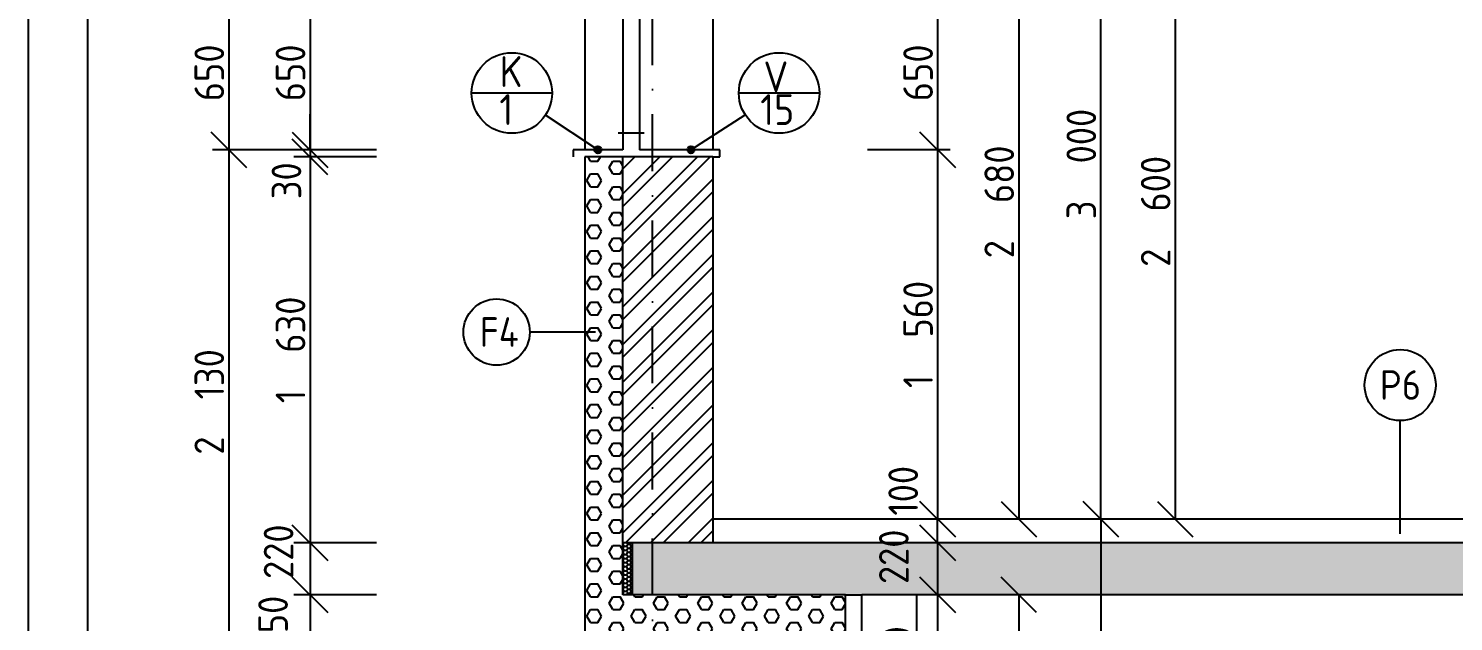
# Model space of a CAD drawing. Extents: x 3792242 to 5145247, y -1546315 to -1031918.
# Drawn here: x 3793531 to 3799548, y -1536076 to -1533571 of the extents above; entities that cross this region are included whole.
import ezdxf

# ---------------------------------------------------------------- set-up
doc = ezdxf.new("R2010")
doc.units = 0
doc.header["$MEASUREMENT"] = 0
doc.linetypes.add('BODKOCIARKOVANA_3', pattern=[5.6, 3, -1.3, 0, -1.3])
doc.layers.get('0').update_dxf_attribs({"linetype": 'CONTINUOUS'})
doc.layers.get('Defpoints').update_dxf_attribs({"color": 61, "linetype": 'CONTINUOUS'})
for name, color, linetype in [('KÓTY', 4, 'CONTINUOUS'), ('MÚRY', 1, 'CONTINUOUS'), ('OKNÁ', 143, 'CONTINUOUS'), ('osi', 253, 'CONTINUOUS'), ('TENKÁ', 7, 'CONTINUOUS'), ('ŠRAFY', 82, 'CONTINUOUS'), ('šrafy-múry', 8, 'CONTINUOUS')]:
    doc.layers.add(name, color=color, linetype=linetype)
doc.styles.add('STYLE1', font='isocp.shx')
doc.dimstyles.new('STANDARD-50', dxfattribs={"dimtxt": 125, "dimasz": 150, "dimexe": 10, "dimexo": 200, "dimgap": 20, "dimtad": 1, "dimdsep": 46, "dimlunit": 6, "dimtxsty": 'STYLE1', "dimblk1": 'OBLIQUE', "dimblk2": 'OBLIQUE', "dimsah": 1, "dimcen": 2.5, "dimse1": 1, "dimse2": 1, "dimadec": 0, "dimazin": 0, "dimtfac": 1, "dimtmove": 1, "dimatfit": 3, "dimldrblk": 'OBLIQUE', "dimfxl": 1, "dimtolj": 1, "dimtzin": 0, "dimarcsym": 0})

# ---------------------------------------------------------------- blocks, each defined once
blk = doc.blocks.new('_OBLIQUE')
at = {"color": 0, "linetype": 'ByBlock'}
blk.add_line((-0.5, -0.5), (0.5, 0.5), dxfattribs=at)
blk = doc.blocks.new('*D33656')
at = {"layer": 'Defpoints', "color": 0}
for p in [(3797369.7, -1535643.8), (3797369.7, -1535643.8), (3797369.7, -1535743.8)]:
    blk.add_point(p, dxfattribs=at)
at = {"layer": 'KÓTY', "color": 0, "lineweight": -2, "ltscale": 0.25}
blk.add_line((3797369.7, -1535743.8), (3797369.7, -1535643.8), dxfattribs=at)
at = {"layer": 'KÓTY', "color": 0, "linetype": 'ByBlock', "lineweight": -2, "xscale": 150, "yscale": 150, "zscale": 150}
for p, rotation in [((3797369.7, -1535643.8), 90), ((3797369.7, -1535743.8), 270)]:
    blk.add_blockref('_OBLIQUE', p, dxfattribs=dict(at, rotation=rotation))
at = {"layer": 'KÓTY', "color": 0, "insert": (3797224.2, -1535524), "char_height": 125, "attachment_point": 5, "rotation": 90, "style": 'STYLE1'}
blk.add_mtext('\\A1;100', dxfattribs=at)
blk = doc.blocks.new('*D33657')
at = {"layer": 'Defpoints', "color": 0}
for p in [(3797369.7, -1532963.8), (3797369.7, -1535643.8), (3797712.2, -1535643.8)]:
    blk.add_point(p, dxfattribs=at)
at = {"layer": 'KÓTY', "color": 0, "lineweight": -2, "ltscale": 0.25}
blk.add_line((3797712.2, -1532963.8), (3797712.2, -1535643.8), dxfattribs=at)
at = {"layer": 'KÓTY', "color": 0, "linetype": 'ByBlock', "lineweight": -2, "xscale": 150, "yscale": 150, "zscale": 150}
for p, rotation in [((3797712.2, -1532963.8), 90), ((3797712.2, -1535643.8), 270)]:
    blk.add_blockref('_OBLIQUE', p, dxfattribs=dict(at, rotation=rotation))
at = {"layer": 'KÓTY', "color": 0, "insert": (3797629.7, -1534303.8), "char_height": 125, "attachment_point": 5, "rotation": 90, "style": 'STYLE1'}
blk.add_mtext('\\A1;2ﾠ680', dxfattribs=at)
blk = doc.blocks.new('*D33658')
at = {"layer": 'Defpoints', "color": 0}
for p in [(3798033.2, -1533043.8), (3798033.2, -1535643.8), (3798372.7, -1535643.8)]:
    blk.add_point(p, dxfattribs=at)
at = {"layer": 'KÓTY', "color": 0, "lineweight": -2, "ltscale": 0.25}
blk.add_line((3798372.7, -1533043.8), (3798372.7, -1535643.8), dxfattribs=at)
at = {"layer": 'KÓTY', "color": 0, "linetype": 'ByBlock', "lineweight": -2, "xscale": 150, "yscale": 150, "zscale": 150}
for p, rotation in [((3798372.7, -1533043.8), 90), ((3798372.7, -1535643.8), 270)]:
    blk.add_blockref('_OBLIQUE', p, dxfattribs=dict(at, rotation=rotation))
at = {"layer": 'KÓTY', "color": 0, "insert": (3798290.2, -1534343.8), "char_height": 125, "attachment_point": 5, "rotation": 90, "style": 'STYLE1'}
blk.add_mtext('\\A1;2ﾠ600', dxfattribs=at)
blk = doc.blocks.new('*D33660')
at = {"layer": 'Defpoints', "color": 0}
for p in [(3797724.7, -1532643.8), (3798058.7, -1532643.8), (3797724.7, -1535643.8)]:
    blk.add_point(p, dxfattribs=at)
at = {"layer": 'KÓTY', "color": 0, "lineweight": -2, "ltscale": 0.25}
blk.add_line((3798058.7, -1535643.8), (3798058.7, -1532643.8), dxfattribs=at)
at = {"layer": 'KÓTY', "color": 0, "linetype": 'ByBlock', "lineweight": -2, "xscale": 150, "yscale": 150, "zscale": 150}
for p, rotation in [((3798058.7, -1532643.8), 90), ((3798058.7, -1535643.8), 270)]:
    blk.add_blockref('_OBLIQUE', p, dxfattribs=dict(at, rotation=rotation))
at = {"layer": 'KÓTY', "color": 0, "insert": (3797976.2, -1534143.8), "char_height": 125, "attachment_point": 5, "rotation": 90, "style": 'STYLE1'}
blk.add_mtext('\\A1;3ﾠ000', dxfattribs=at)
blk = doc.blocks.new('*D33661')
at = {"layer": 'Defpoints', "color": 0}
for p in [(3796450.2, -1534083.8), (3796420.2, -1535643.8), (3797369.7, -1535643.8)]:
    blk.add_point(p, dxfattribs=at)
at = {"layer": 'KÓTY', "color": 0, "lineweight": -2, "ltscale": 0.25}
blk.add_line((3797369.7, -1534083.8), (3797369.7, -1535643.8), dxfattribs=at)
at = {"layer": 'KÓTY', "color": 0, "linetype": 'ByBlock', "lineweight": -2, "xscale": 150, "yscale": 150, "zscale": 150}
for p, rotation in [((3797369.7, -1534083.8), 90), ((3797369.7, -1535643.8), 270)]:
    blk.add_blockref('_OBLIQUE', p, dxfattribs=dict(at, rotation=rotation))
at = {"layer": 'KÓTY', "color": 0, "insert": (3797287.2, -1534863.8), "char_height": 125, "attachment_point": 5, "rotation": 90, "style": 'STYLE1'}
blk.add_mtext('\\A1;1ﾠ560', dxfattribs=at)
blk = doc.blocks.new('*D33695')
at = {"layer": 'Defpoints', "color": 0}
for p in [(3797369.7, -1535743.8), (3797369.7, -1535963.8), (3797369.7, -1535963.8)]:
    blk.add_point(p, dxfattribs=at)
at = {"layer": 'KÓTY', "color": 0, "lineweight": -2, "ltscale": 0.25}
blk.add_line((3797369.7, -1535743.8), (3797369.7, -1535963.8), dxfattribs=at)
at = {"layer": 'KÓTY', "color": 0, "linetype": 'ByBlock', "lineweight": -2, "xscale": 150, "yscale": 150, "zscale": 150}
for p, rotation in [((3797369.7, -1535743.8), 90), ((3797369.7, -1535963.8), 270)]:
    blk.add_blockref('_OBLIQUE', p, dxfattribs=dict(at, rotation=rotation))
at = {"layer": 'KÓTY', "color": 0, "insert": (3797184.7, -1535803), "char_height": 125, "attachment_point": 5, "rotation": 90, "style": 'STYLE1'}
blk.add_mtext('\\A1;220', dxfattribs=at)
blk = doc.blocks.new('*D33696')
at = {"layer": 'Defpoints', "color": 0}
for p in [(3797050.2, -1535963.8), (3797050.2, -1536213.8), (3797369.7, -1536213.8)]:
    blk.add_point(p, dxfattribs=at)
at = {"layer": 'KÓTY', "color": 0, "lineweight": -2, "ltscale": 0.25}
blk.add_line((3797369.7, -1535963.8), (3797369.7, -1536213.8), dxfattribs=at)
at = {"layer": 'KÓTY', "color": 0, "linetype": 'ByBlock', "lineweight": -2, "xscale": 150, "yscale": 150, "zscale": 150}
for p, rotation in [((3797369.7, -1535963.8), 90), ((3797369.7, -1536213.8), 270)]:
    blk.add_blockref('_OBLIQUE', p, dxfattribs=dict(at, rotation=rotation))
at = {"layer": 'KÓTY', "color": 0, "insert": (3797197.7, -1536213.8), "char_height": 125, "attachment_point": 5, "rotation": 90, "style": 'STYLE1'}
blk.add_mtext('\\A1;250', dxfattribs=at)
blk = doc.blocks.new('*D33698')
at = {"layer": 'Defpoints', "color": 0}
for p in [(3798058.7, -1535643.8), (3798058.7, -1538643.8), (3798058.7, -1538643.8)]:
    blk.add_point(p, dxfattribs=at)
at = {"layer": 'KÓTY', "color": 0, "lineweight": -2, "ltscale": 0.25}
blk.add_line((3798058.7, -1535643.8), (3798058.7, -1538643.8), dxfattribs=at)
at = {"layer": 'KÓTY', "color": 0, "linetype": 'ByBlock', "lineweight": -2, "xscale": 150, "yscale": 150, "zscale": 150}
for p, rotation in [((3798058.7, -1535643.8), 90), ((3798058.7, -1538643.8), 270)]:
    blk.add_blockref('_OBLIQUE', p, dxfattribs=dict(at, rotation=rotation))
at = {"layer": 'KÓTY', "color": 0, "insert": (3797976.2, -1537143.8), "char_height": 125, "attachment_point": 5, "rotation": 90, "style": 'STYLE1'}
blk.add_mtext('\\A1;3ﾠ000', dxfattribs=at)
blk = doc.blocks.new('*D33699')
at = {"layer": 'Defpoints', "color": 0}
for p in [(3797050.2, -1535963.8), (3797050.2, -1538643.8), (3797712.2, -1538643.8)]:
    blk.add_point(p, dxfattribs=at)
at = {"layer": 'KÓTY', "color": 0, "lineweight": -2, "ltscale": 0.25}
blk.add_line((3797712.2, -1535963.8), (3797712.2, -1538643.8), dxfattribs=at)
at = {"layer": 'KÓTY', "color": 0, "linetype": 'ByBlock', "lineweight": -2, "xscale": 150, "yscale": 150, "zscale": 150}
for p, rotation in [((3797712.2, -1535963.8), 90), ((3797712.2, -1538643.8), 270)]:
    blk.add_blockref('_OBLIQUE', p, dxfattribs=dict(at, rotation=rotation))
at = {"layer": 'KÓTY', "color": 0, "insert": (3797629.7, -1537303.8), "char_height": 125, "attachment_point": 5, "rotation": 90, "style": 'STYLE1'}
blk.add_mtext('\\A1;2ﾠ680', dxfattribs=at)
blk = doc.blocks.new('*D49424')
at = {"layer": 'Defpoints', "color": 0}
for p in [(3796420.2, -1533433.8), (3796420.2, -1534083.8), (3797369.7, -1534083.8)]:
    blk.add_point(p, dxfattribs=at)
at = {"layer": 'KÓTY', "color": 0, "lineweight": -2, "ltscale": 0.25}
blk.add_line((3797369.7, -1533433.8), (3797369.7, -1534083.8), dxfattribs=at)
at = {"layer": 'KÓTY', "color": 0, "linetype": 'ByBlock', "lineweight": -2, "xscale": 150, "yscale": 150, "zscale": 150}
for p, rotation in [((3797369.7, -1533433.8), 90), ((3797369.7, -1534083.8), 270)]:
    blk.add_blockref('_OBLIQUE', p, dxfattribs=dict(at, rotation=rotation))
at = {"layer": 'KÓTY', "color": 0, "insert": (3797287.2, -1533758.8), "char_height": 125, "attachment_point": 5, "rotation": 90, "style": 'STYLE1'}
blk.add_mtext('\\A1;650', dxfattribs=at)
blk = doc.blocks.new('*D49443')
at = {"layer": 'Defpoints', "color": 0}
for p in [(3795880.2, -1533433.8), (3794376.7, -1534083.8), (3795880.2, -1534083.8)]:
    blk.add_point(p, dxfattribs=at)
at = {"layer": 'KÓTY', "color": 0, "lineweight": -2, "ltscale": 0.25}
blk.add_line((3794376.7, -1533433.8), (3794376.7, -1534083.8), dxfattribs=at)
at = {"layer": 'KÓTY', "color": 0, "linetype": 'ByBlock', "lineweight": -2, "xscale": 150, "yscale": 150, "zscale": 150}
for p, rotation in [((3794376.7, -1533433.8), 90), ((3794376.7, -1534083.8), 270)]:
    blk.add_blockref('_OBLIQUE', p, dxfattribs=dict(at, rotation=rotation))
at = {"layer": 'KÓTY', "color": 0, "insert": (3794294.2, -1533758.8), "char_height": 125, "attachment_point": 5, "rotation": 90, "style": 'STYLE1'}
blk.add_mtext('\\A1;650', dxfattribs=at)
blk = doc.blocks.new('*D49444')
at = {"layer": 'Defpoints', "color": 0}
for p in [(3795880.2, -1534083.8), (3794376.7, -1536213.8), (3795880.2, -1536213.8)]:
    blk.add_point(p, dxfattribs=at)
at = {"layer": 'KÓTY', "color": 0, "lineweight": -2, "ltscale": 0.25}
blk.add_line((3794376.7, -1534083.8), (3794376.7, -1536213.8), dxfattribs=at)
at = {"layer": 'KÓTY', "color": 0, "linetype": 'ByBlock', "lineweight": -2, "xscale": 150, "yscale": 150, "zscale": 150}
for p, rotation in [((3794376.7, -1534083.8), 90), ((3794376.7, -1536213.8), 270)]:
    blk.add_blockref('_OBLIQUE', p, dxfattribs=dict(at, rotation=rotation))
at = {"layer": 'KÓTY', "color": 0, "insert": (3794294.2, -1535148.8), "char_height": 125, "attachment_point": 5, "rotation": 90, "style": 'STYLE1'}
blk.add_mtext('\\A1;2ﾠ130', dxfattribs=at)
blk = doc.blocks.new('*D49458')
at = {"layer": 'Defpoints', "color": 0}
for p in [(3796080.2, -1533433.8), (3794719.7, -1534083.8), (3796110.2, -1534083.8)]:
    blk.add_point(p, dxfattribs=at)
at = {"layer": 'KÓTY', "color": 0, "lineweight": -2, "ltscale": 0.25}
blk.add_line((3794719.7, -1533433.8), (3794719.7, -1534083.8), dxfattribs=at)
at = {"layer": 'KÓTY', "color": 0, "linetype": 'ByBlock', "lineweight": -2, "xscale": 150, "yscale": 150, "zscale": 150}
for p, rotation in [((3794719.7, -1533433.8), 90), ((3794719.7, -1534083.8), 270)]:
    blk.add_blockref('_OBLIQUE', p, dxfattribs=dict(at, rotation=rotation))
at = {"layer": 'KÓTY', "color": 0, "insert": (3794637.2, -1533758.8), "char_height": 125, "attachment_point": 5, "rotation": 90, "style": 'STYLE1'}
blk.add_mtext('\\A1;650', dxfattribs=at)
blk = doc.blocks.new('*D49459')
at = {"layer": 'Defpoints', "color": 0}
for p in [(3796110.2, -1534083.8), (3794719.7, -1534113.8), (3796110.2, -1534113.8)]:
    blk.add_point(p, dxfattribs=at)
at = {"layer": 'KÓTY', "color": 0, "lineweight": -2, "ltscale": 0.25}
for p, q in [((3794719.7, -1534083.8), (3794719.7, -1533933.8)), ((3794719.7, -1534083.8), (3794719.7, -1534113.8)), ((3794719.7, -1534113.8), (3794719.7, -1534263.8))]:
    blk.add_line(p, q, dxfattribs=at)
at = {"layer": 'KÓTY', "color": 0, "linetype": 'ByBlock', "lineweight": -2, "xscale": 150, "yscale": 150, "zscale": 150}
for p, rotation in [((3794719.7, -1534083.8), 270), ((3794719.7, -1534113.8), 90)]:
    blk.add_blockref('_OBLIQUE', p, dxfattribs=dict(at, rotation=rotation))
at = {"layer": 'KÓTY', "color": 0, "insert": (3794620.2, -1534214.5), "char_height": 125, "attachment_point": 5, "rotation": 90, "style": 'STYLE1'}
blk.add_mtext('\\A1;30', dxfattribs=at)
blk = doc.blocks.new('*D49460')
at = {"layer": 'Defpoints', "color": 0}
for p in [(3796110.2, -1534113.8), (3794719.7, -1535743.8), (3796080.2, -1535743.8)]:
    blk.add_point(p, dxfattribs=at)
at = {"layer": 'KÓTY', "color": 0, "lineweight": -2, "ltscale": 0.25}
blk.add_line((3794719.7, -1534113.8), (3794719.7, -1535743.8), dxfattribs=at)
at = {"layer": 'KÓTY', "color": 0, "linetype": 'ByBlock', "lineweight": -2, "xscale": 150, "yscale": 150, "zscale": 150}
for p, rotation in [((3794719.7, -1534113.8), 90), ((3794719.7, -1535743.8), 270)]:
    blk.add_blockref('_OBLIQUE', p, dxfattribs=dict(at, rotation=rotation))
at = {"layer": 'KÓTY', "color": 0, "insert": (3794637.2, -1534928.8), "char_height": 125, "attachment_point": 5, "rotation": 90, "style": 'STYLE1'}
blk.add_mtext('\\A1;1ﾠ630', dxfattribs=at)
blk = doc.blocks.new('*D49461')
at = {"layer": 'Defpoints', "color": 0}
for p in [(3796080.2, -1535743.8), (3794719.7, -1535963.8), (3796080.2, -1535963.8)]:
    blk.add_point(p, dxfattribs=at)
at = {"layer": 'KÓTY', "color": 0, "lineweight": -2, "ltscale": 0.25}
blk.add_line((3794719.7, -1535743.8), (3794719.7, -1535963.8), dxfattribs=at)
at = {"layer": 'KÓTY', "color": 0, "linetype": 'ByBlock', "lineweight": -2, "xscale": 150, "yscale": 150, "zscale": 150}
for p, rotation in [((3794719.7, -1535743.8), 90), ((3794719.7, -1535963.8), 270)]:
    blk.add_blockref('_OBLIQUE', p, dxfattribs=dict(at, rotation=rotation))
at = {"layer": 'KÓTY', "color": 0, "insert": (3794586.7, -1535781.5), "char_height": 125, "attachment_point": 5, "rotation": 90, "style": 'STYLE1'}
blk.add_mtext('\\A1;220', dxfattribs=at)
blk = doc.blocks.new('*D49462')
at = {"layer": 'Defpoints', "color": 0}
for p in [(3796080.2, -1535963.8), (3794719.7, -1536213.8), (3795880.2, -1536213.8)]:
    blk.add_point(p, dxfattribs=at)
at = {"layer": 'KÓTY', "color": 0, "lineweight": -2, "ltscale": 0.25}
blk.add_line((3794719.7, -1535963.8), (3794719.7, -1536213.8), dxfattribs=at)
at = {"layer": 'KÓTY', "color": 0, "linetype": 'ByBlock', "lineweight": -2, "xscale": 150, "yscale": 150, "zscale": 150}
for p, rotation in [((3794719.7, -1535963.8), 90), ((3794719.7, -1536213.8), 270)]:
    blk.add_blockref('_OBLIQUE', p, dxfattribs=dict(at, rotation=rotation))
at = {"layer": 'KÓTY', "color": 0, "insert": (3794563.7, -1536085), "char_height": 125, "attachment_point": 5, "rotation": 90, "style": 'STYLE1'}
blk.add_mtext('\\A1;250', dxfattribs=at)

msp = doc.modelspace()

# ---------------------------------------------------------------- hatches: boundary and pattern name
at = {"layer": 'TENKÁ'}
h = msp.add_hatch(color=256, dxfattribs=at)
h.dxf.hatch_style = 1
h.paths.add_polyline_path([(3795935.193, -1534068.77, 2.41421356), (3795950.193, -1534083.77, 0.41421356)])
h = msp.add_hatch(color=256, dxfattribs=at)
h.dxf.hatch_style = 1
h.paths.add_polyline_path([(3796328.193, -1534068.77, 2.41421356), (3796343.193, -1534083.77, 0.41421356)])
at = {"layer": 'ŠRAFY'}
h = msp.add_hatch(dxfattribs=at)
h.set_pattern_fill('HEX', color=256, scale=250)
h.set_pattern_definition([(0, (-652064.81, -17883.5), (0, 54.12658774), [31.25, -62.5]), (120, (-652064.81, -17883.5), (-46.875, -27.06329387), [31.25, -62.5]), (60, (-652033.56, -17883.5), (-46.875, 27.06329387), [31.25, -62.5])])
h.paths.add_polyline_path([(3795880.193, -1534113.77), (3795880.193, -1536213.77), (3796980.193, -1536213.77), (3796980.193, -1535963.77), (3796080.193, -1535963.77), (3796040.193, -1535963.77), (3796040.193, -1535743.77), (3796040.193, -1534113.77)])
h = msp.add_hatch(dxfattribs=at)
h.set_pattern_fill('ANSI32', color=256, scale=300)
h.set_pattern_definition([(45, (42813.19, 0), (-79.549513, 79.549513), []), (45, (42866.23, 0), (-79.549513, 79.549513), [])])
h.paths.add_polyline_path([(3796040.193, -1534113.77), (3796040.193, -1535743.77), (3796420.193, -1535743.77), (3796420.193, -1535643.77), (3796420.193, -1534113.77)])
h = msp.add_hatch(dxfattribs=at)
h.set_pattern_fill('HONEY', color=256, scale=80)
h.set_pattern_definition([(0, (-647088.807, -32883.5), (15, 8.660254038), [10, -20]), (120, (-647088.807, -32883.5), (-15, 8.660254038), [10, -20]), (60, (-647088.807, -32883.5), (4e-15, 17.320508076), [-20, 10])])
h.paths.add_polyline_path([(3796080.193, -1535743.77), (3796040.193, -1535743.77), (3796040.193, -1535963.77), (3796080.193, -1535963.77)])
at = {"layer": 'šrafy-múry'}
h = msp.add_hatch(dxfattribs=at)
h.set_pattern_fill('ANSI36', color=253, scale=800, angle=360)
h.set_pattern_definition([(45, (42813.19, 2e-09), (53.0330086, 194.4543648), [250, -50, 0, -50])])
h.paths.add_polyline_path([(3804965.193, -1535743.77), (3804850.193, -1535743.77), (3803950.193, -1535743.77), (3803835.193, -1535743.77), (3801650.193, -1535743.77), (3801400.193, -1535743.77), (3796420.193, -1535743.77), (3796080.193, -1535743.77), (3796080.193, -1535963.77), (3796980.193, -1535963.77), (3797280.193, -1535963.77), (3800990.193, -1535963.77), (3801130.193, -1535963.77), (3809470.193, -1535963.77), (3809680.193, -1535963.77), (3809680.193, -1535743.77), (3809340.193, -1535743.77)])

# ---------------------------------------------------------------- linework, layer by layer
at = {"layer": 'KÓTY', "ltscale": 0.25}
for p, q in [((3794657.596, -1534083.77), (3794307.596, -1534083.77)), ((3795000.596, -1534083.77), (3794650.596, -1534083.77)), ((3797423.096, -1534083.77), (3797073.096, -1534083.77)), ((3795000.596, -1534113.77), (3794650.596, -1534113.77)), ((3795000.596, -1535743.77), (3794650.596, -1535743.77)), ((3795000.596, -1535963.77), (3794650.596, -1535963.77))]:
    msp.add_line(p, q, dxfattribs=at)
at = {"layer": 'MÚRY'}
for p, q in [((3795880.193, -1534113.77), (3795880.193, -1536213.77)), ((3796420.193, -1534113.77), (3795880.193, -1534113.77)), ((3796420.193, -1534113.77), (3796420.193, -1535643.77)), ((3801420.193, -1535643.77), (3796420.193, -1535643.77)), ((3800940.193, -1535963.77), (3797050.193, -1535963.77)), ((3797050.193, -1536213.77), (3797050.193, -1535963.77))]:
    msp.add_line(p, q, dxfattribs=at)
at = {"layer": 'OKNÁ', "ltscale": 0.25}
for p, q in [((3796040.193, -1533433.77), (3796040.193, -1534083.77)), ((3796110.193, -1533433.77), (3796110.193, -1534083.77)), ((3796130.193, -1534013.77), (3796020.193, -1534013.77)), ((3795924.693, -1534853.913), (3795647.331, -1534853.913)), ((3799322.693, -1535705.338), (3799322.693, -1535227.662))]:
    msp.add_line(p, q, dxfattribs=at)
for centre, radius in [((3795507.331, -1534853.913), 140), ((3799322.693, -1535077.662), 150)]:
    msp.add_circle(centre, radius, dxfattribs=at)
at = {"layer": 'osi', "linetype": 'BODKOCIARKOVANA_3', "ltscale": 80}
msp.add_line((3796165.193, -1542239.5), (3796165.193, -1519829.5), dxfattribs=at)
at = {"layer": 'TENKÁ', "color": 7}
for p, q in [((3793530.863, -1546314.833), (3793530.863, -1518480.798)), ((3793780.863, -1546064.833), (3793780.863, -1518730.798))]:
    msp.add_line(p, q, dxfattribs=at)
at = {"layer": 'TENKÁ'}
for p, q in [((3795880.193, -1533433.77), (3795880.193, -1534083.77)), ((3796420.193, -1533433.77), (3796420.193, -1534083.77)), ((3795935.193, -1534083.77), (3795713.628, -1533937.518)), ((3796328.193, -1534083.77), (3796557.325, -1533936.002)), ((3796040.193, -1534083.77), (3795830.193, -1534083.77)), ((3795830.193, -1534083.77), (3795830.193, -1534113.77)), ((3796450.193, -1534083.77), (3796110.193, -1534083.77)), ((3796450.193, -1534113.77), (3796450.193, -1534083.77)), ((3796040.193, -1535963.77), (3796040.193, -1534113.77)), ((3796420.193, -1534113.77), (3796450.193, -1534113.77)), ((3796420.193, -1535643.77), (3796420.193, -1535743.77)), ((3809720.193, -1535743.77), (3796040.193, -1535743.77)), ((3796080.193, -1535743.77), (3796080.193, -1535963.77)), ((3796980.193, -1535963.77), (3796040.193, -1535963.77)), ((3796980.193, -1536213.77), (3796980.193, -1535963.77)), ((3796980.193, -1535963.77), (3797050.193, -1535963.77)), ((3797280.193, -1535963.77), (3797280.193, -1538643.77))]:
    msp.add_line(p, q, dxfattribs=at)
at = {"layer": 'TENKÁ', "ltscale": 0.25}
for p, q in [((3795741.75, -1533843.867), (3795401.75, -1533843.867)), ((3796870.193, -1533843.867), (3796530.193, -1533843.867))]:
    msp.add_line(p, q, dxfattribs=at)
for centre in [(3795571.75, -1533843.867), (3796700.193, -1533843.867)]:
    msp.add_circle(centre, 170, dxfattribs=at)
at = {"layer": 'TENKÁ'}
for centre in [(3795935.193, -1534083.77), (3796328.193, -1534083.77)]:
    msp.add_circle(centre, 15, dxfattribs=at)

# ---------------------------------------------------------------- texts
at = {"layer": 'TENKÁ', "style": 'STYLE1'}
for s, p in [('K', (3795520.22, -1533818.367)), ('V', (3796634.162, -1533840.367)), ('1', (3795519.22, -1533979.003)), ('15', (3796620.662, -1533979.003))]:
    msp.add_text(s, height=130, dxfattribs=at).set_placement(p)
at = {"layer": 'TENKÁ', "ltscale": 0.25, "style": 'STYLE1'}
for s, p in [('F4', (3795436.027, -1534916.091)), ('P6', (3799236.888, -1535139.84))]:
    msp.add_text(s, height=125, dxfattribs=at).set_placement(p)

# ---------------------------------------------------------------- dimensions: what is measured, and where the dimension line sits
at = {"layer": 'KÓTY', "ltscale": 0.25}
for base, p1, p2, picture, middle in [((3798058.693, -1532643.77), (3797724.693, -1535643.77), (3797724.693, -1532643.77), '*D33660', (3797976.15, -1534143.77)), ((3797712.193, -1535643.77), (3797369.693, -1532963.77), (3797369.693, -1535643.77), '*D33657', (3797629.65, -1534303.77)), ((3798372.693, -1535643.77), (3798033.193, -1533043.77), (3798033.193, -1535643.77), '*D33658', (3798290.15, -1534343.77)), ((3794376.693, -1534083.77), (3795880.193, -1533433.77), (3795880.193, -1534083.77), '*D49443', (3794294.193, -1533758.77)), ((3794719.693, -1534083.77), (3796080.193, -1533433.77), (3796110.193, -1534083.77), '*D49458', (3794637.193, -1533758.77)), ((3797369.693, -1534083.77), (3796420.193, -1533433.77), (3796420.193, -1534083.77), '*D49424', (3797287.193, -1533758.77)), ((3794376.693, -1536213.77), (3795880.193, -1534083.77), (3795880.193, -1536213.77), '*D49444', (3794294.15, -1535148.77)), ((3797369.693, -1535643.77), (3796450.193, -1534083.77), (3796420.193, -1535643.77), '*D33661', (3797287.15, -1534863.77)), ((3794719.693, -1535743.77), (3796110.193, -1534113.77), (3796080.193, -1535743.77), '*D49460', (3794637.15, -1534928.77)), ((3798058.693, -1538643.77), (3798058.693, -1535643.77), (3798058.693, -1538643.77), '*D33698', (3797976.15, -1537143.77)), ((3797369.693, -1535963.77), (3797369.693, -1535743.77), (3797369.693, -1535963.77), '*D33695', (3797184.693, -1535803.02)), ((3797712.193, -1538643.77), (3797050.193, -1535963.77), (3797050.193, -1538643.77), '*D33699', (3797629.65, -1537303.77))]:
    dim = msp.add_linear_dim(base=base, p1=p1, p2=p2, angle=90, dimstyle='STANDARD-50', override={"dimtxsty": 'STYLE1', "dimldrblk": 'OBLIQUE'}, dxfattribs=at)
    dim.commit()
    dim.dimension.update_dxf_attribs({"geometry": picture, "text_midpoint": middle})
for base, p1, p2, picture, middle in [((3794719.693, -1534113.77), (3796110.193, -1534083.77), (3796110.193, -1534113.77), '*D49459', (3794702.693, -1534214.5)), ((3794719.693, -1535963.77), (3796080.193, -1535743.77), (3796080.193, -1535963.77), '*D49461', (3794669.193, -1535781.5)), ((3794719.693, -1536213.77), (3796080.193, -1535963.77), (3795880.193, -1536213.77), '*D49462', (3794646.193, -1536085)), ((3797369.693, -1536213.77), (3797050.193, -1535963.77), (3797050.193, -1536213.77), '*D33696', (3797280.193, -1536213.77))]:
    dim = msp.add_linear_dim(base=base, p1=p1, p2=p2, angle=90, dimstyle='STANDARD-50', override={"dimtxsty": 'STYLE1', "dimldrblk": 'OBLIQUE'}, dxfattribs=at)
    dim.commit()
    dim.dimension.update_dxf_attribs({"geometry": picture, "text_midpoint": middle, "dimtype": 160})
dim = msp.add_linear_dim(base=(3797369.693, -1535643.77), p1=(3797369.693, -1535743.77), p2=(3797369.693, -1535643.77), angle=90, dimstyle='STANDARD-50', dxfattribs=at)
dim.commit()
dim.dimension.update_dxf_attribs({"geometry": '*D33656', "text_midpoint": (3797306.693, -1535524), "dimtype": 160})

doc.saveas('drawing.dxf')
